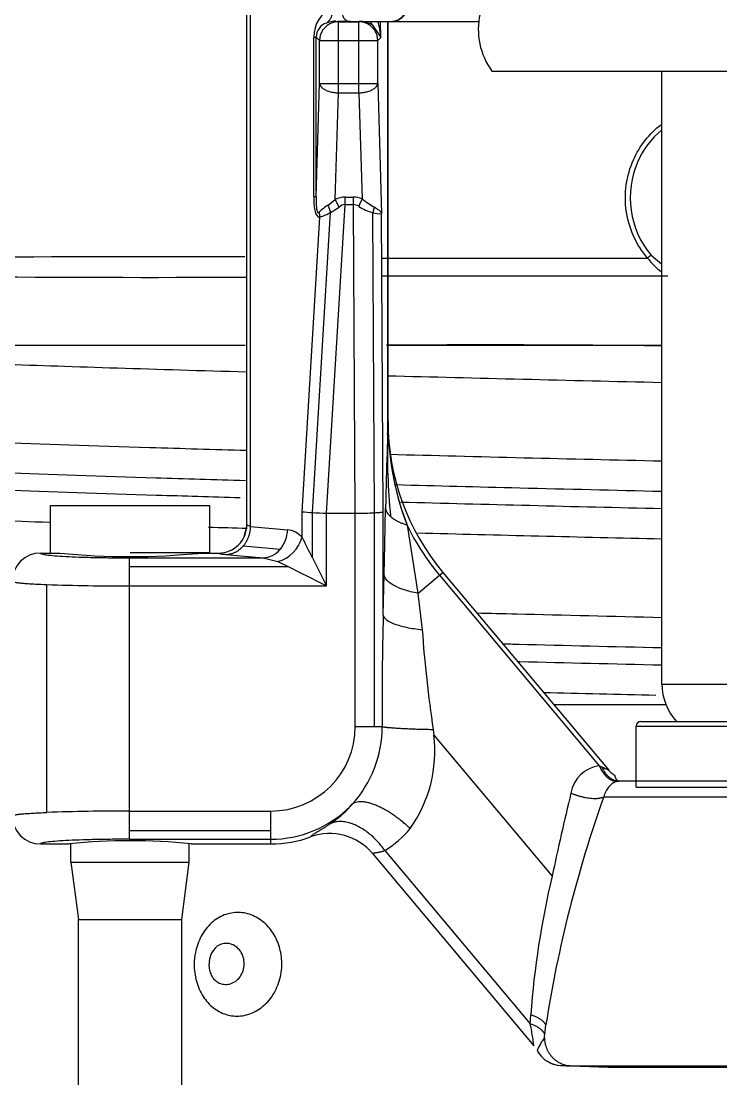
# Model space of a CAD drawing. Header units: centimetres. Extents: x 394264 to 551709, y 50011 to 59011.
# Drawn here: x 545195.18 to 545226.9, y 51664 to 51711.94 of the extents above; entities that cross this region are included whole.
import ezdxf

# ---------------------------------------------------------------- set-up
doc = ezdxf.new("R2010")
doc.units = ezdxf.units.CM
doc.layers.add('0-KRCN-YNG-DETAY-ÇERÇEVE', color=71, linetype='Continuous', lineweight=40)
doc.layers.add('T-DETAY', color=9, linetype='Continuous', lineweight=30)

# ---------------------------------------------------------------- blocks, each defined once
blk = doc.blocks.new('G$C7454597B')
at = {"layer": 'T-DETAY'}
for p, q in [((297.614, -810.168, 69118.556), (297.614, -796.102, 69118.556)), ((297.699, -810.202, 69118.556), (297.699, -796.102, 69118.556)), ((299.672, -798.753, 69118.556), (299.688, -798.768, 69118.556)), ((299.688, -799.193, 69118.556), (299.688, -798.768, 69118.556)), ((299.688, -798.768, 69118.556), (300.156, -798.768, 69118.556)), ((299.932, -798.758, 69118.556), (300.895, -798.758, 69118.556)), ((300.156, -798.768, 69118.556), (300.167, -798.758, 69118.556)), ((300.156, -799.193, 69118.556), (300.156, -798.768, 69118.556)), ((300.463, -798.847, 69118.556), (300.648, -799.126, 69118.556)), ((300.648, -799.126, 69118.556), (300.646, -798.758, 69118.556)), ((300.812, -807.828, 69118.556), (300.812, -798.758, 69118.556)), ((300.813, -807.828, 69118.556), (300.813, -798.758, 69118.556)), ((300.814, -807.828, 69118.556), (300.814, -798.758, 69118.556)), ((300.815, -807.828, 69118.556), (300.815, -798.758, 69118.556)), ((300.895, -798.758, 69118.556), (300.911, -798.758, 69118.556)), ((300.911, -798.758, 69118.556), (302.872, -798.758, 69118.556)), ((299.129, -802.73, 69118.556), (299.129, -799.116, 69118.556)), ((299.129, -799.116, 69118.556), (299.185, -799.116, 69118.556)), ((299.185, -802.73, 69118.556), (299.185, -799.116, 69118.556)), ((299.185, -799.116, 69118.556), (299.263, -799.193, 69118.556)), ((299.263, -799.193, 69118.556), (299.688, -799.193, 69118.556)), ((299.263, -800.164, 69118.556), (299.263, -799.193, 69118.556)), ((299.688, -800.164, 69118.556), (299.688, -799.193, 69118.556)), ((299.688, -799.193, 69118.556), (300.156, -799.193, 69118.556)), ((300.156, -799.193, 69118.556), (300.581, -799.193, 69118.556)), ((300.156, -800.164, 69118.556), (300.156, -799.193, 69118.556)), ((300.581, -799.193, 69118.556), (300.648, -799.126, 69118.556)), ((300.581, -800.164, 69118.556), (300.581, -799.193, 69118.556)), ((303.169, -799.885, 69118.556), (313.346, -799.885, 69118.556)), ((307.023, -813.777, 69118.556), (307.023, -799.885, 69118.556)), ((299.185, -802.73, 69118.556), (299.263, -800.164, 69118.556)), ((299.263, -800.164, 69118.556), (299.688, -800.164, 69118.556)), ((299.688, -800.377, 69118.556), (299.688, -800.164, 69118.556)), ((299.688, -800.164, 69118.556), (300.156, -800.164, 69118.556)), ((300.156, -800.377, 69118.556), (300.156, -800.164, 69118.556)), ((300.156, -800.164, 69118.556), (300.581, -800.164, 69118.556)), ((300.581, -800.164, 69118.556), (300.67, -803.114, 69118.556)), ((299.614, -802.793, 69118.556), (299.688, -800.377, 69118.556)), ((299.688, -800.377, 69118.556), (300.156, -800.377, 69118.556)), ((300.156, -800.377, 69118.556), (300.229, -802.78, 69118.556)), ((299.129, -802.73, 69118.556), (299.185, -802.73, 69118.556)), ((299.42, -809.904, 69118.556), (299.845, -802.909, 69118.556)), ((299.455, -802.921, 69118.556), (299.614, -802.793, 69118.556)), ((299.844, -802.909, 69118.556), (299.844, -802.741, 69118.556)), ((299.844, -802.741, 69118.556), (300.032, -802.741, 69118.556)), ((299.844, -802.909, 69118.556), (300.032, -802.909, 69118.556)), ((300.032, -802.909, 69118.556), (300.032, -802.741, 69118.556)), ((300.07, -809.904, 69118.556), (300.032, -802.909, 69118.556)), ((299.1, -809.89, 69118.556), (299.513, -803.09, 69118.556)), ((299.512, -803.089, 69118.556), (299.705, -802.967, 69118.556)), ((300.509, -809.893, 69118.556), (300.472, -803.094, 69118.556)), ((300.707, -809.87, 69118.556), (300.67, -803.114, 69118.556)), ((298.866, -809.87, 69118.556), (299.271, -803.192, 69118.556)), ((300.663, -804.123, 69118.556), (306.696, -804.123, 69118.556)), ((306.777, -804.058, 69118.556), (307.023, -804.258, 69118.556)), ((285.527, -806.098, 69118.556), (297.578, -806.098, 69118.556)), ((300.78, -806.098, 69118.556), (307.023, -806.098, 69118.556)), ((300.812, -807.842, 69118.556), (300.812, -807.828, 69118.556)), ((300.812, -807.828, 69118.556), (300.813, -807.828, 69118.556)), ((300.813, -807.828, 69118.556), (300.814, -807.828, 69118.556)), ((300.814, -807.828, 69118.556), (300.815, -807.828, 69118.556)), ((300.815, -807.976, 69118.556), (300.814, -807.828, 69118.556)), ((300.814, -807.846, 69118.556), (300.814, -807.828, 69118.556)), ((293.16, -809.73, 69118.556), (296.775, -809.73, 69118.556)), ((293.16, -810.793, 69118.556), (293.16, -809.73, 69118.556)), ((296.775, -810.793, 69118.556), (296.775, -809.73, 69118.556)), ((298.866, -810.447, 69118.556), (298.866, -809.87, 69118.556)), ((299.099, -810.914, 69118.556), (299.099, -809.89, 69118.556)), ((300.509, -814.741, 69118.556), (300.509, -809.893, 69118.556)), ((300.707, -812.216, 69118.556), (300.707, -809.87, 69118.556)), ((300.739, -810.608, 69118.556), (300.757, -809.795, 69118.556)), ((299.418, -811.552, 69118.556), (299.418, -809.904, 69118.556)), ((299.419, -809.904, 69118.556), (300.07, -809.904, 69118.556)), ((300.07, -814.741, 69118.556), (300.07, -809.904, 69118.556)), ((297.555, -810.436, 69118.556), (297.619, -810.168, 69118.556)), ((297.557, -810.431, 69118.556), (297.619, -810.169, 69118.556)), ((297.699, -810.202, 69118.556), (298.536, -810.277, 69118.556)), ((301.247, -810.172, 69118.556), (301.491, -811.717, 69118.556)), ((300.724, -811.292, 69118.556), (300.739, -810.608, 69118.556)), ((292.936, -810.807, 69118.556), (293.372, -810.807, 69118.556)), ((294.967, -810.793, 69118.556), (296.775, -810.793, 69118.556)), ((296.562, -810.807, 69118.556), (296.976, -810.807, 69118.556)), ((297.147, -810.839, 69118.556), (297.983, -810.915, 69118.556)), ((297.532, -810.646, 69118.556), (298.369, -810.722, 69118.556)), ((294.956, -810.915, 69118.556), (297.983, -810.915, 69118.556)), ((294.956, -811.113, 69118.556), (294.956, -810.915, 69118.556)), ((297.983, -810.914, 69118.556), (298.313, -810.999, 69118.556)), ((299.099, -810.914, 69118.556), (299.418, -811.552, 69118.556)), ((294.956, -811.113, 69118.556), (298.54, -811.113, 69118.556)), ((294.956, -811.552, 69118.556), (294.956, -811.113, 69118.556)), ((300.707, -812.216, 69118.556), (300.724, -811.294, 69118.556)), ((301.493, -811.72, 69118.556), (301.981, -811.31, 69118.556)), ((301.981, -811.31, 69118.556), (302.059, -811.245, 69118.556)), ((301.981, -811.31, 69118.556), (305.604, -815.627, 69118.556)), ((302.059, -811.245, 69118.556), (305.82, -815.727, 69118.556)), ((293.076, -816.686, 69118.556), (293.076, -811.521, 69118.556)), ((294.956, -811.552, 69118.556), (299.418, -811.552, 69118.556)), ((294.956, -816.654, 69118.556), (294.956, -811.552, 69118.556)), ((301.492, -811.721, 69118.556), (301.59, -812.544, 69118.556)), ((307.023, -813.777, 69118.556), (309.493, -813.777, 69118.556)), ((304.573, -814.241, 69118.556), (307.114, -814.241, 69118.556)), ((306.546, -814.621, 69118.556), (309.97, -814.621, 69118.556)), ((300.07, -814.741, 69118.556), (300.509, -814.741, 69118.556)), ((300.509, -814.741, 69118.556), (300.685, -814.741, 69118.556)), ((301.839, -814.803, 69118.556), (301.853, -814.935, 69118.556)), ((306.44, -814.727, 69118.556), (310.076, -814.727, 69118.556)), ((306.44, -816.109, 69118.556), (306.44, -814.727, 69118.556)), ((301.853, -814.935, 69118.556), (304.534, -818.13, 69118.556)), ((305.604, -815.627, 69118.556), (305.66, -815.651, 69118.556)), ((306.026, -815.979, 69118.556), (306.05, -815.975, 69118.556)), ((306.026, -815.979, 69118.556), (306.05, -815.975, 69118.556)), ((306.032, -815.972, 69118.556), (306.05, -815.975, 69118.556)), ((306.032, -815.972, 69118.556), (306.05, -815.975, 69118.556)), ((306.44, -816.109, 69118.556), (310.076, -816.109, 69118.556)), ((305.704, -816.334, 69118.556), (310.811, -816.334, 69118.556)), ((299.96, -816.545, 69118.556), (299.962, -816.546, 69118.556)), ((299.962, -816.546, 69118.556), (300.003, -816.501, 69118.556)), ((294.956, -817.094, 69118.556), (294.956, -816.654, 69118.556)), ((294.956, -816.654, 69118.556), (298.157, -816.654, 69118.556)), ((298.157, -817.094, 69118.556), (298.157, -816.654, 69118.556)), ((294.956, -817.292, 69118.556), (294.956, -817.094, 69118.556)), ((294.956, -817.094, 69118.556), (298.157, -817.094, 69118.556)), ((294.956, -817.292, 69118.556), (298.157, -817.292, 69118.556)), ((298.157, -817.292, 69118.556), (298.157, -817.094, 69118.556)), ((298.157, -817.399, 69118.556), (298.157, -817.292, 69118.556)), ((292.936, -817.399, 69118.556), (293.586, -817.399, 69118.556)), ((293.627, -817.811, 69118.556), (293.627, -817.388, 69118.556)), ((296.307, -817.811, 69118.556), (296.307, -817.399, 69118.556)), ((296.348, -817.399, 69118.556), (298.157, -817.399, 69118.556)), ((300.743, -817.546, 69118.556), (304.039, -821.474, 69118.556)), ((300.471, -817.623, 69118.556), (304.121, -821.974, 69118.556)), ((293.627, -817.811, 69118.556), (296.307, -817.811, 69118.556)), ((293.627, -817.811, 69118.556), (293.798, -819.108, 69118.556)), ((296.137, -819.108, 69118.556), (296.307, -817.811, 69118.556)), ((293.798, -819.108, 69118.556), (296.137, -819.108, 69118.556)), ((293.798, -834.398, 69118.556), (293.798, -819.108, 69118.556)), ((296.137, -834.398, 69118.556), (296.137, -819.108, 69118.556)), ((304.039, -821.474, 69118.556), (304.049, -821.271, 69118.556)), ((304.37, -821.719, 69118.556), (304.393, -821.501, 69118.556)), ((304.736, -822.42, 69118.556), (305.802, -822.457, 69118.556)), ((304.963, -822.425, 69118.556), (311.552, -822.425, 69118.556)), ((305.802, -822.457, 69118.556), (310.714, -822.457, 69118.556))]:
    blk.add_line(p, q, dxfattribs=at)
for centre, radius, start, end in [((299.877, -799.117, 69118.556), 0.748, 115.1392, 179.9184), ((304.456, -798.942, 69118.556), 1.595, 167.1612, 216.2369), ((299.52, -799.116, 69118.556), 0.335, 107.5015, 179.9207), ((299.656, -799.408, 69118.556), 0.656, 92.24, 111.105), ((300.112, -780.3, 69118.556), 18.458, 268.6346, 269.8547), ((300.007, -778.801, 69118.556), 19.957, 270.1671, 270.4576), ((300.174, -799.271, 69118.556), 0.514, 55.8125, 90.8665), ((299.496, -799.146, 69118.556), 1.152, 0.9934, 19.7562), ((300.255, -804.15, 69118.556), 1.467, 123.0534, 133.091), ((299.851, -803.306, 69118.556), 0.565, 90.697, 114.7645), ((299.865, -803.153, 69118.556), 0.245, 94.7801, 130.6499), ((300.028, -803.274, 69118.556), 0.534, 67.888, 89.6161), ((300.026, -803.12, 69118.556), 0.211, 53.8819, 88.4257), ((301.611, -801.033, 69118.556), 2.227, 231.6495, 240.121), ((298.458, -800.934, 69118.556), 2.4, 289.8088, 296.0734), ((300.718, -802.115, 69118.556), 1.01, 235.7627, 255.9519), ((300.623, -802.587, 69118.556), 0.529, 253.4804, 275.067), ((295.424, -1249.7, 69118.556), 445.608, 89.72414, 91.36471), ((308.039, -803.064, 69118.556), 1.71, 218.2439, 233.1405), ((295.439, -310.955, 69118.556), 493.604, 268.76862, 270.251), ((302.983, -1174.389, 69118.556), 368.298, 89.37179, 90.34273), ((285.922, -807.578, 69118.556), 14.893, 357.893, 358.984), ((306.131, -807.828, 69118.556), 5.316, 180, 220), ((307.327, -807.837, 69118.556), 6.513, 181.2266, 201.0082), ((462.587, -813.515, 69118.556), 161.872, 178.09186, 178.49131), ((315.717, -808.508, 69118.556), 14.917, 178.5316, 185.6261), ((307.336, -807.836, 69118.556), 6.522, 182.2792, 200.9889), ((462.587, -813.515, 69118.556), 161.872, 178.49131, 178.68313), ((299.329, -805.684, 69118.556), 4.212, 263.6843, 266.8777), ((299.734, -799.138, 69118.556), 10.771, 266.6215, 268.3231), ((300.059, -800.116, 69118.556), 9.788, 270.0688, 272.6406), ((296.976, -810.169, 69118.556), 0.638, 270.0245, 0.0932), ((297.828, -810.266, 69118.556), 0.708, 319.8357, 359.0393), ((298.47, -810.811, 69118.556), 0.537, 42.6652, 83.0205), ((306.131, -807.828, 69118.556), 5.418, 205.6334, 220), ((298.107, -810.241, 69118.556), 0.786, 285.1884, 344.8095), ((243.737, -838.307, 69118.556), 61.769, 26.32633, 26.81068), ((292.936, -811.446, 69118.556), 0.639, 90.0339, 180.0203), ((294.967, -795.048, 69118.556), 15.84, 264.2211, 275.7789), ((294.967, -795.048, 69118.556), 15.84, 274.9221, 275.7789), ((297.958, -810.38, 69118.556), 0.535, 272.7534, 320.2646), ((245.695, -916.452, 69118.556), 117.852, 63.35872, 63.48196), ((209.544, -990.207, 69118.556), 199.988, 63.29495, 63.57628), ((294.848, -761.077, 69118.556), 50.475, 267.9878, 270.1218), ((364.343, -814.055, 69118.556), 63.662, 178.34463, 180.61778), ((327.658, -810.811, 69118.556), 26.125, 183.8034, 188.7887), ((308.258, -813.777, 69118.556), 1.235, 180, 223.1185), ((306.546, -814.727, 69118.556), 0.106, 90, 180), ((298.157, -814.741, 69118.556), 1.913, 270, 0), ((298.036, -814.727, 69118.556), 2.648, 317.9545, 359.7018), ((298.848, -815.299, 69118.556), 3.027, 324.6291, 6.9075), ((305.7, -816.371, 69118.556), 0.75, 97.3816, 170.3082), ((324.105, -777.064, 69118.556), 42.769, 244.4508, 244.6883), ((306.214, -815.399, 69118.556), 0.514, 213.8008, 240.8541), ((308.162, -4334.28, 69118.556), 3518.306, 90.028245, 90.034398), ((332.477, -825.877, 69118.556), 28.423, 160.382, 171.1427), ((379.75, -834.178, 69118.556), 76.909, 166.51592, 167.956), ((298.157, -814.741, 69118.556), 2.551, 270, 315), ((297.901, -814.627, 69118.556), 2.816, 304.5513, 317.0381), ((298.157, -814.741, 69118.556), 2.551, 315, 316.3679), ((292.936, -816.761, 69118.556), 0.639, 179.9801, 269.9686), ((294.84, -866.625, 69118.556), 49.971, 89.8674, 92.023), ((299.526, -815.554, 69118.556), 2.335, 301.4148, 320.085), ((294.967, -830.264, 69118.556), 12.939, 83.8721, 96.1279), ((298.157, -814.741, 69118.556), 2.658, 270, 289.8455), ((299.492, -818.441, 69118.556), 1.276, 39.9078, 109.8254), ((324.184, -822.771, 69118.556), 20.191, 166.7094, 175.739), ((297.259, -820.099, 69118.556), 0.499, 130.634, 182.7622), ((298.219, -822.693, 69118.556), 5.946, 6.9465, 11.8282), ((305.287, -822.505, 69118.556), 1.17, 142.2242, 158.8643), ((298.685, -821.106, 69118.556), 5.717, 353.1448, 353.847), ((304.758, -821.782, 69118.556), 0.638, 208.1382, 268), ((304.722, -821.929, 69118.556), 0.487, 234.1495, 252.4084), ((305.053, -813.623, 69118.556), 8.803, 267.9351, 269.4185)]:
    blk.add_arc(centre, radius, start, end, dxfattribs=at)
for points, weights in [([(299.933, -798.098, 69118.556), (299.744, -798.098, 69118.556), (299.744, -798.428, 69118.556), (299.744, -798.757, 69118.556), (299.932, -798.758, 69118.556)], [1, 0.707351606778, 1, 0.707351606778, 1]), ([(300.895, -798.758, 69118.556), (301.225, -798.757, 69118.556), (301.224, -798.428, 69118.556), (301.224, -798.098, 69118.556), (300.895, -798.098, 69118.556)], [1, 0.707351660179, 1, 0.707351660179, 1]), ([(300.911, -798.758, 69118.556), (301.24, -798.758, 69118.556), (301.24, -798.428, 69118.556), (301.24, -798.098, 69118.556), (300.911, -798.098, 69118.556)], [1, 0.707107057298, 1, 0.707107057298, 1]), ([(310.466, -815.975, 69118.556), (309.989, -815.975, 69118.556), (308.258, -815.975, 69118.556), (306.527, -815.975, 69118.556), (306.05, -815.975, 69118.556)], [1, 0.798549850762, 1, 0.798549850774, 1])]:
    blk.add_rational_spline(points, weights, degree=2, knots=[0, 0, 0, 0.5, 0.5, 1, 1, 1], dxfattribs=at)
for points, weights in [([(299.42, -798.796, 69118.556), (299.588, -798.677, 69118.556), (299.559, -798.439, 69118.556)], [1, 0.866462864522, 1]), ([(299.688, -798.768, 69118.556), (299.264, -798.77, 69118.556), (299.263, -799.193, 69118.556)], [1, 0.708074520201, 1]), ([(300.581, -799.193, 69118.556), (300.58, -798.77, 69118.556), (300.156, -798.768, 69118.556)], [1, 0.708074520201, 1]), ([(300.416, -798.76, 69118.556), (300.43, -798.812, 69118.556), (300.463, -798.847, 69118.556)], [1, 0.984725122548, 1]), ([(299.263, -800.164, 69118.556), (299.281, -800.368, 69118.556), (299.688, -800.377, 69118.556)], [1, 0.722953756349, 1]), ([(300.156, -800.377, 69118.556), (300.563, -800.368, 69118.556), (300.581, -800.164, 69118.556)], [1, 0.722953756349, 1]), ([(299.512, -803.089, 69118.556), (299.492, -803, 69118.556), (299.455, -802.921, 69118.556)], [1, 0.977417604585, 1]), ([(299.705, -802.967, 69118.556), (299.662, -802.872, 69118.556), (299.614, -802.793, 69118.556)], [1, 0.971435199228, 1]), ([(300.229, -802.78, 69118.556), (300.187, -802.858, 69118.556), (300.15, -802.949, 69118.556)], [1, 0.973986842081, 1]), ([(299.271, -803.192, 69118.556), (299.268, -803.134, 69118.556), (299.253, -803.079, 69118.556)], [1, 0.990949351841, 1]), ([(300.501, -802.964, 69118.556), (300.48, -803.027, 69118.556), (300.473, -803.094, 69118.556)], [1, 0.987606718445, 1]), ([(306.777, -804.058, 69118.556), (306.753, -804.074, 69118.556), (306.696, -804.123, 69118.556)], [1, 0.81497904936, 1]), ([(300.81, -807.94, 69118.556), (300.812, -807.958, 69118.556), (300.815, -807.976, 69118.556)], [1, 0.999581356377, 1]), ([(300.812, -807.842, 69118.556), (300.813, -807.844, 69118.556), (300.814, -807.846, 69118.556)], [1, 0.999926065986, 1]), ([(300.757, -809.795, 69118.556), (300.769, -809.886, 69118.556), (300.862, -809.971, 69118.556)], [1, 0.983680887193, 1]), ([(300.862, -809.971, 69118.556), (300.991, -810.089, 69118.556), (301.247, -810.172, 69118.556)], [1, 0.969138966363, 1]), ([(297.532, -810.646, 69118.556), (297.693, -810.461, 69118.556), (297.699, -810.202, 69118.556)], [1, 0.926411265662, 1]), ([(292.936, -810.807, 69118.556), (292.902, -810.915, 69118.556), (294.956, -810.915, 69118.556)], [1, 0.701239208108, 1]), ([(296.976, -810.807, 69118.556), (296.985, -810.824, 69118.556), (297.147, -810.839, 69118.556)], [1, 0.969229805184, 1]), ([(297.147, -810.839, 69118.556), (297.372, -810.832, 69118.556), (297.532, -810.646, 69118.556)], [1, 0.926326414501, 1]), ([(300.685, -814.741, 69118.556), (300.93, -814.788, 69118.556), (301.839, -814.803, 69118.556)], [1, 0.8139284329, 1]), ([(305.604, -815.627, 69118.556), (305.761, -816.002, 69118.556), (306.026, -815.979, 69118.556)], [1, 0.834184827985, 1]), ([(305.66, -815.651, 69118.556), (305.79, -815.953, 69118.556), (306.032, -815.972, 69118.556)], [1, 0.877750178804, 1]), ([(304.961, -816.245, 69118.556), (305.437, -816.45, 69118.556), (305.704, -816.334, 69118.556)], [1, 0.76797522018, 1]), ([(300.743, -817.546, 69118.556), (300.09, -816.641, 69118.556), (299.498, -816.946, 69118.556)], [1, 0.752299841119, 1]), ([(294.956, -817.292, 69118.556), (292.902, -817.292, 69118.556), (292.936, -817.399, 69118.556)], [1, 0.701239223901, 1]), ([(304.393, -821.501, 69118.556), (304.326, -821.359, 69118.556), (304.049, -821.271, 69118.556)], [1, 0.899955474482, 1]), ([(304.37, -821.719, 69118.556), (304.31, -821.568, 69118.556), (304.039, -821.474, 69118.556)], [1, 0.900829402058, 1]), ([(304.362, -821.788, 69118.556), (304.362, -822.404, 69118.556), (304.963, -822.425, 69118.556)], [1, 0.719709128524, 1])]:
    blk.add_rational_spline(points, weights, degree=2, dxfattribs=at)
for points, knots in [([(306.696, -804.123, 69118.556), (306.437, -803.819, 69118.556), (306.272, -803.446, 69118.556), (306.161, -802.665, 69118.556), (306.218, -802.255, 69118.556), (306.519, -801.581, 69118.556), (306.737, -801.303, 69118.556), (307.011, -801.092, 69118.556)], [0, 0, 0, 0, 0.125, 0.125, 0.25, 0.25, 0.3589997, 0.3589997, 0.3589997, 0.3589997]), ([(307.012, -801.224, 69118.556), (306.783, -801.417, 69118.556), (306.598, -801.663, 69118.556), (306.17, -802.626, 69118.556), (306.286, -803.479, 69118.556), (306.777, -804.058, 69118.556)], [0.6503486, 0.6503486, 0.6503486, 0.6503486, 0.75, 0.75, 1, 1, 1, 1]), ([(299.129, -802.73, 69118.556), (299.129, -802.834, 69118.556), (299.133, -802.942, 69118.556), (299.161, -803.078, 69118.556), (299.173, -803.116, 69118.556), (299.199, -803.162, 69118.556), (299.211, -803.175, 69118.556), (299.239, -803.192, 69118.556), (299.255, -803.194, 69118.556), (299.271, -803.192, 69118.556)], [0, 0, 0, 0, 0.507379, 0.507379, 0.717605, 0.717605, 0.847004, 0.847004, 1, 1, 1, 1]), ([(299.185, -802.73, 69118.556), (299.185, -802.774, 69118.556), (299.184, -802.84, 69118.556), (299.188, -802.927, 69118.556), (299.192, -802.981, 69118.556), (299.198, -803.022, 69118.556), (299.206, -803.056, 69118.556), (299.218, -803.085, 69118.556), (299.237, -803.094, 69118.556), (299.247, -803.084, 69118.556), (299.253, -803.079, 69118.556)], [0, 0, 0, 0, 0.30853, 0.459609, 0.588252, 0.67472, 0.744167, 0.824842, 0.900814, 1, 1, 1, 1]), ([(300.501, -802.964, 69118.556), (300.517, -802.974, 69118.556), (300.549, -802.994, 69118.556), (300.588, -803.02, 69118.556), (300.624, -803.047, 69118.556), (300.657, -803.079, 69118.556), (300.665, -803.101, 69118.556), (300.67, -803.114, 69118.556)], [0, 0, 0, 0, 0.164707, 0.33076, 0.498163, 0.708639, 1, 1, 1, 1]), ([(307.159, -804.531, 69118.556), (306.612, -804.531, 69118.556), (306.064, -804.531, 69118.556), (304.967, -804.531, 69118.556), (304.42, -804.531, 69118.556), (303.338, -804.531, 69118.556), (302.801, -804.531, 69118.556), (301.736, -804.531, 69118.556), (301.207, -804.531, 69118.556), (300.685, -804.531, 69118.556)], [0, 0, 0, 0, 0.25, 0.25, 0.5, 0.5, 0.75, 0.75, 1, 1, 1, 1]), ([(297.6, -806.707, 69118.556), (295.572, -806.648, 69118.556), (293.683, -806.589, 69118.556), (289.92, -806.459, 69118.556), (288.18, -806.393, 69118.556), (286.387, -806.286, 69118.556), (285.935, -806.25, 69118.556), (285.312, -806.175, 69118.556), (285.141, -806.136, 69118.556), (285.12, -806.098, 69118.556)], [0.6555231, 0.6555231, 0.6555231, 0.6555231, 0.75, 0.75, 0.875, 0.875, 0.9375, 0.9375, 1, 1, 1, 1]), ([(285.117, -807.861, 69118.556), (285.117, -807.9, 69118.556), (285.264, -807.938, 69118.556), (285.852, -808.014, 69118.556), (286.295, -808.051, 69118.556), (288.045, -808.159, 69118.556), (289.737, -808.224, 69118.556), (292.966, -808.336, 69118.556), (294.154, -808.375, 69118.556), (296.122, -808.435, 69118.556), (296.854, -808.457, 69118.556), (297.607, -808.479, 69118.556)], [0, 0, 0, 0, 0.0625, 0.0625, 0.125, 0.125, 0.25, 0.25, 0.3125, 0.3125, 0.3477577, 0.3477577, 0.3477577, 0.3477577]), ([(297.581, -809.168, 69118.556), (296.884, -809.148, 69118.556), (296.207, -809.128, 69118.556), (294.315, -809.069, 69118.556), (293.145, -809.03, 69118.556), (291.021, -808.955, 69118.556), (290.061, -808.919, 69118.556), (288.409, -808.85, 69118.556), (287.708, -808.817, 69118.556), (286.562, -808.745, 69118.556), (286.125, -808.708, 69118.556), (285.546, -808.633, 69118.556), (285.398, -808.594, 69118.556), (285.398, -808.555, 69118.556)], [0.6543942, 0.6543942, 0.6543942, 0.6543942, 0.6875, 0.6875, 0.75, 0.75, 0.8125, 0.8125, 0.875, 0.875, 0.9375, 0.9375, 1, 1, 1, 1]), ([(285.398, -808.939, 69118.556), (285.398, -808.978, 69118.556), (285.542, -809.016, 69118.556), (286.124, -809.092, 69118.556), (286.562, -809.129, 69118.556), (287.716, -809.201, 69118.556), (288.421, -809.234, 69118.556), (290.072, -809.303, 69118.556), (291.027, -809.34, 69118.556), (293.153, -809.415, 69118.556), (294.327, -809.453, 69118.556), (296.183, -809.511, 69118.556), (296.815, -809.53, 69118.556), (297.464, -809.549, 69118.556)], [0, 0, 0, 0, 0.0625, 0.0625, 0.125, 0.125, 0.1875, 0.1875, 0.25, 0.25, 0.3125, 0.3125, 0.3434836, 0.3434836, 0.3434836, 0.3434836]), ([(307.021, -809.413, 69118.556), (305.945, -809.388, 69118.556), (304.871, -809.363, 69118.556), (302.85, -809.312, 69118.556), (301.911, -809.288, 69118.556), (300.992, -809.264, 69118.556)], [0.51716028, 0.51716028, 0.51716028, 0.51716028, 0.5625, 0.5625, 0.60276229, 0.60276229, 0.60276229, 0.60276229]), ([(293.139, -810.114, 69118.556), (292.712, -810.1, 69118.556), (292.299, -810.085, 69118.556), (290.824, -810.034, 69118.556), (289.851, -809.997, 69118.556), (288.174, -809.928, 69118.556), (287.465, -809.896, 69118.556), (285.724, -809.789, 69118.556), (285.117, -809.71, 69118.556), (285.117, -809.634, 69118.556)], [0.7268217, 0.7268217, 0.7268217, 0.7268217, 0.75, 0.75, 0.8125, 0.8125, 0.875, 0.875, 1, 1, 1, 1]), ([(300.509, -809.893, 69118.556), (300.527, -809.892, 69118.556), (300.563, -809.89, 69118.556), (300.611, -809.887, 69118.556), (300.654, -809.883, 69118.556), (300.693, -809.877, 69118.556), (300.702, -809.873, 69118.556), (300.707, -809.87, 69118.556)], [0, 0, 0, 0, 0.154651, 0.321644, 0.500689, 0.710134, 1, 1, 1, 1]), ([(301.492, -811.719, 69118.556), (301.377, -811.696, 69118.556), (301.271, -811.67, 69118.556), (301.088, -811.61, 69118.556), (301.011, -811.576, 69118.556), (300.887, -811.508, 69118.556), (300.834, -811.469, 69118.556), (300.755, -811.384, 69118.556), (300.73, -811.339, 69118.556), (300.724, -811.294, 69118.556)], [0, 0, 0, 0, 0.25, 0.25, 0.5, 0.5, 0.75, 0.75, 1, 1, 1, 1]), ([(292.334, -811.463, 69118.556), (292.334, -811.463, 69118.556), (292.343, -811.465, 69118.556), (292.363, -811.47, 69118.556), (292.401, -811.475, 69118.556), (292.445, -811.481, 69118.556), (292.498, -811.486, 69118.556), (292.566, -811.492, 69118.556), (292.668, -811.5, 69118.556), (292.831, -811.51, 69118.556), (292.987, -811.517, 69118.556), (293.076, -811.521, 69118.556)], [0.2105356, 0.2105356, 0.2105356, 0.2105356, 0.2154644, 0.2873099, 0.3584825, 0.4295217, 0.4966275, 0.571438, 0.6690108, 0.811857, 1, 1, 1, 1]), ([(300.707, -812.216, 69118.556), (300.714, -812.253, 69118.556), (300.743, -812.29, 69118.556), (300.836, -812.358, 69118.556), (300.898, -812.389, 69118.556), (301.042, -812.442, 69118.556), (301.13, -812.467, 69118.556), (301.34, -812.512, 69118.556), (301.46, -812.531, 69118.556), (301.59, -812.544, 69118.556)], [0, 0, 0, 0, 0.25, 0.25, 0.5, 0.5, 0.75, 0.75, 1, 1, 1, 1]), ([(302.819, -812.163, 69118.556), (303.122, -812.171, 69118.556), (303.427, -812.178, 69118.556), (304.812, -812.212, 69118.556), (305.913, -812.238, 69118.556), (307.022, -812.264, 69118.556)], [0.42453749, 0.42453749, 0.42453749, 0.42453749, 0.4375, 0.4375, 0.48319262, 0.48319262, 0.48319262, 0.48319262]), ([(307.019, -812.957, 69118.556), (305.927, -812.932, 69118.556), (304.84, -812.906, 69118.556), (303.654, -812.877, 69118.556), (303.53, -812.873, 69118.556), (303.407, -812.87, 69118.556)], [0.51705814, 0.51705814, 0.51705814, 0.51705814, 0.5625, 0.5625, 0.56779623, 0.56779623, 0.56779623, 0.56779623]), ([(303.741, -813.263, 69118.556), (303.761, -813.263, 69118.556), (303.782, -813.264, 69118.556), (304.858, -813.291, 69118.556), (305.937, -813.316, 69118.556), (307.022, -813.342, 69118.556)], [0.43662264, 0.43662264, 0.43662264, 0.43662264, 0.4375, 0.4375, 0.48274148, 0.48274148, 0.48274148, 0.48274148]), ([(306.032, -815.972, 69118.556), (306.026, -815.969, 69118.556), (306.014, -815.965, 69118.556), (306.002, -815.951, 69118.556), (305.988, -815.934, 69118.556), (305.979, -815.917, 69118.556), (305.979, -815.904, 69118.556), (305.971, -815.889, 69118.556), (305.966, -815.876, 69118.556), (305.964, -815.866, 69118.556), (305.962, -815.858, 69118.556), (305.961, -815.853, 69118.556), (305.961, -815.853, 69118.556), (305.961, -815.852, 69118.556)], [0, 0, 0, 0, 0.136098, 0.257377, 0.372398, 0.475146, 0.562146, 0.647549, 0.725708, 0.797591, 0.867008, 0.93328, 1, 1, 1, 1]), ([(305.814, -816.111, 69118.556), (305.79, -816.139, 69118.556), (305.745, -816.205, 69118.556), (305.718, -816.291, 69118.556), (305.704, -816.334, 69118.556)], [0.5588815, 0.5588815, 0.5588815, 0.5588815, 0.7738815, 1, 1, 1, 1]), ([(306.026, -815.979, 69118.556), (306.01, -815.982, 69118.556), (305.98, -815.99, 69118.556), (305.935, -816.01, 69118.556), (305.891, -816.036, 69118.556), (305.851, -816.07, 69118.556), (305.826, -816.096, 69118.556), (305.814, -816.111, 69118.556)], [0, 0, 0, 0, 0.1135652, 0.2267378, 0.339032, 0.4499256, 0.5588815, 0.5588815, 0.5588815, 0.5588815]), ([(301.317, -817.052, 69118.556), (301.291, -817.028, 69118.556), (301.238, -816.979, 69118.556), (301.155, -816.907, 69118.556), (301.068, -816.838, 69118.556), (300.977, -816.771, 69118.556), (300.885, -816.707, 69118.556), (300.791, -816.649, 69118.556), (300.698, -816.597, 69118.556), (300.606, -816.551, 69118.556), (300.515, -816.513, 69118.556), (300.427, -816.481, 69118.556), (300.341, -816.458, 69118.556), (300.258, -816.445, 69118.556), (300.181, -816.441, 69118.556), (300.112, -816.449, 69118.556), (300.051, -816.468, 69118.556), (300.019, -816.49, 69118.556), (300.003, -816.501, 69118.556)], [0, 0, 0, 0, 0.053118, 0.107986, 0.164438, 0.22227, 0.281247, 0.341106, 0.401559, 0.462306, 0.523184, 0.585947, 0.651026, 0.718162, 0.787031, 0.857251, 0.928395, 1, 1, 1, 1]), ([(292.334, -816.743, 69118.556), (292.34, -816.742, 69118.556), (292.354, -816.739, 69118.556), (292.379, -816.734, 69118.556), (292.408, -816.73, 69118.556), (292.438, -816.726, 69118.556), (292.468, -816.723, 69118.556), (292.524, -816.717, 69118.556), (292.615, -816.71, 69118.556), (292.756, -816.701, 69118.556), (292.908, -816.693, 69118.556), (293.021, -816.688, 69118.556), (293.076, -816.686, 69118.556)], [0.2117856, 0.2117856, 0.2117856, 0.2117856, 0.2635516, 0.3190904, 0.3704691, 0.4177116, 0.4608539, 0.4999406, 0.6353542, 0.7639567, 0.8855264, 1, 1, 1, 1]), ([(299.498, -816.946, 69118.556), (299.489, -816.952, 69118.556), (299.471, -816.965, 69118.556), (299.445, -816.983, 69118.556), (299.423, -816.997, 69118.556), (299.407, -817.007, 69118.556), (299.391, -817.018, 69118.556), (299.371, -817.031, 69118.556), (299.348, -817.045, 69118.556), (299.326, -817.059, 69118.556), (299.297, -817.076, 69118.556), (299.264, -817.097, 69118.556), (299.228, -817.118, 69118.556), (299.2, -817.135, 69118.556), (299.18, -817.147, 69118.556), (299.161, -817.159, 69118.556), (299.14, -817.172, 69118.556), (299.118, -817.186, 69118.556), (299.099, -817.199, 69118.556), (299.079, -817.214, 69118.556), (299.066, -817.227, 69118.556), (299.059, -817.236, 69118.556), (299.059, -817.24, 69118.556), (299.059, -817.241, 69118.556)], [0, 0, 0, 0, 0.031217, 0.062448, 0.0937, 0.109333, 0.124972, 0.15626, 0.187562, 0.218868, 0.250168, 0.312707, 0.375188, 0.43765, 0.473345, 0.50012, 0.562601, 0.625097, 0.687605, 0.750119, 0.87511, 0.953932, 1, 1, 1, 1]), ([(300.47, -817.623, 69118.556), (300.469, -817.621, 69118.556), (300.467, -817.618, 69118.556), (300.469, -817.614, 69118.556), (300.474, -817.611, 69118.556), (300.481, -817.607, 69118.556), (300.494, -817.603, 69118.556), (300.509, -817.6, 69118.556), (300.525, -817.597, 69118.556), (300.545, -817.594, 69118.556), (300.566, -817.591, 69118.556), (300.588, -817.587, 69118.556), (300.612, -817.583, 69118.556), (300.637, -817.577, 69118.556), (300.663, -817.571, 69118.556), (300.69, -817.564, 69118.556), (300.716, -817.556, 69118.556), (300.734, -817.549, 69118.556), (300.743, -817.546, 69118.556)], [0, 0, 0, 0, 0.077168, 0.135247, 0.179435, 0.264809, 0.328501, 0.391786, 0.454798, 0.517581, 0.580116, 0.642326, 0.704091, 0.765246, 0.825597, 0.884958, 0.943149, 1, 1, 1, 1]), ([(296.449, -819.858, 69118.556), (296.474, -819.729, 69118.556), (296.519, -819.603, 69118.556), (296.579, -819.49, 69118.556), (296.64, -819.378, 69118.556), (296.717, -819.277, 69118.556), (296.807, -819.194, 69118.556), (296.894, -819.114, 69118.556), (296.996, -819.05, 69118.556), (297.102, -819.008, 69118.556), (297.206, -818.968, 69118.556), (297.318, -818.949, 69118.556), (297.428, -818.951, 69118.556), (297.537, -818.954, 69118.556), (297.647, -818.978, 69118.556), (297.749, -819.022, 69118.556), (297.852, -819.066, 69118.556), (297.949, -819.13, 69118.556), (298.034, -819.21, 69118.556), (298.12, -819.291, 69118.556), (298.195, -819.39, 69118.556), (298.254, -819.498, 69118.556), (298.313, -819.609, 69118.556), (298.357, -819.733, 69118.556), (298.382, -819.86, 69118.556), (298.407, -819.99, 69118.556), (298.413, -820.127, 69118.556), (298.399, -820.259, 69118.556), (298.385, -820.393, 69118.556), (298.349, -820.526, 69118.556), (298.296, -820.647, 69118.556), (298.244, -820.768, 69118.556), (298.172, -820.88, 69118.556), (298.086, -820.974, 69118.556), (298.003, -821.066, 69118.556), (297.904, -821.143, 69118.556), (297.799, -821.198, 69118.556), (297.696, -821.251, 69118.556), (297.584, -821.285, 69118.556), (297.473, -821.296, 69118.556), (297.364, -821.307, 69118.556), (297.253, -821.296, 69118.556), (297.149, -821.265, 69118.556), (297.045, -821.234, 69118.556), (296.945, -821.181, 69118.556), (296.857, -821.112, 69118.556), (296.767, -821.043, 69118.556), (296.688, -820.954, 69118.556), (296.623, -820.854, 69118.556), (296.557, -820.752, 69118.556), (296.505, -820.634, 69118.556), (296.471, -820.512, 69118.556), (296.437, -820.387, 69118.556), (296.419, -820.252, 69118.556), (296.421, -820.12, 69118.556), (296.422, -820.032, 69118.556), (296.431, -819.943, 69118.556), (296.449, -819.858, 69118.556)], [0, 0, 0, 0, 0.054764, 0.054764, 0.054764, 0.109589, 0.109589, 0.109589, 0.16355, 0.16355, 0.16355, 0.216155, 0.216155, 0.216155, 0.267903, 0.267903, 0.267903, 0.31966, 0.31966, 0.31966, 0.372254, 0.372254, 0.372254, 0.426143, 0.426143, 0.426143, 0.481248, 0.481248, 0.481248, 0.536972, 0.536972, 0.536972, 0.592428, 0.592428, 0.592428, 0.646818, 0.646818, 0.646818, 0.69982, 0.69982, 0.69982, 0.751756, 0.751756, 0.751756, 0.803415, 0.803415, 0.803415, 0.855673, 0.855673, 0.855673, 0.909129, 0.909129, 0.909129, 0.963883, 0.963883, 0.963883, 1, 1, 1, 1]), ([(296.908, -820.5, 69118.556), (296.924, -820.513, 69118.556), (296.94, -820.524, 69118.556), (296.957, -820.534, 69118.556), (296.997, -820.558, 69118.556), (297.041, -820.573, 69118.556), (297.086, -820.58, 69118.556), (297.131, -820.586, 69118.556), (297.179, -820.584, 69118.556), (297.224, -820.573, 69118.556), (297.269, -820.562, 69118.556), (297.313, -820.541, 69118.556), (297.353, -820.514, 69118.556), (297.393, -820.486, 69118.556), (297.43, -820.45, 69118.556), (297.46, -820.409, 69118.556), (297.489, -820.369, 69118.556), (297.513, -820.322, 69118.556), (297.529, -820.272, 69118.556), (297.545, -820.223, 69118.556), (297.554, -820.171, 69118.556), (297.554, -820.119, 69118.556), (297.555, -820.067, 69118.556), (297.547, -820.014, 69118.556), (297.532, -819.965, 69118.556), (297.517, -819.917, 69118.556), (297.495, -819.87, 69118.556), (297.467, -819.829, 69118.556), (297.438, -819.789, 69118.556), (297.404, -819.753, 69118.556), (297.365, -819.725, 69118.556), (297.326, -819.697, 69118.556), (297.283, -819.676, 69118.556), (297.239, -819.664, 69118.556), (297.194, -819.652, 69118.556), (297.147, -819.649, 69118.556), (297.101, -819.654, 69118.556), (297.056, -819.66, 69118.556), (297.011, -819.675, 69118.556), (296.97, -819.697, 69118.556), (296.958, -819.704, 69118.556), (296.946, -819.711, 69118.556), (296.934, -819.719, 69118.556)], [0.189827, 0.189827, 0.189827, 0.189827, 0.2126371, 0.2126371, 0.2126371, 0.2665125, 0.2665125, 0.2665125, 0.3207124, 0.3207124, 0.3207124, 0.375018, 0.375018, 0.375018, 0.4291763, 0.4291763, 0.4291763, 0.4829763, 0.4829763, 0.4829763, 0.5363428, 0.5363428, 0.5363428, 0.5894041, 0.5894041, 0.5894041, 0.6424476, 0.6424476, 0.6424476, 0.6957665, 0.6957665, 0.6957665, 0.7495086, 0.7495086, 0.7495086, 0.8036258, 0.8036258, 0.8036258, 0.8579261, 0.8579261, 0.8579261, 0.8737818, 0.8737818, 0.8737818, 0.8737818]), ([(296.909, -820.497, 69118.556), (296.906, -820.496, 69118.556), (296.885, -820.488, 69118.556), (296.829, -820.414, 69118.556), (296.779, -820.294, 69118.556), (296.762, -820.189, 69118.556), (296.761, -820.136, 69118.556), (296.761, -820.123, 69118.556)], [0, 0, 0, 0, 0.063769, 0.416791, 0.683475, 0.937232, 1, 1, 1, 1])]:
    blk.add_open_spline(points, degree=3, knots=knots, dxfattribs=at)
for points in [[(307.019, -806.947, 69118.556), (304.9, -806.899, 69118.556), (302.807, -806.848, 69118.556), (300.814, -806.795, 69118.556)], [(300.85, -808.568, 69118.556), (302.838, -808.62, 69118.556), (304.932, -808.672, 69118.556), (307.019, -808.719, 69118.556)], [(301.105, -809.65, 69118.556), (303.017, -809.701, 69118.556), (305.021, -809.751, 69118.556), (307.019, -809.797, 69118.556)], [(297.62, -810.251, 69118.556), (297.324, -810.243, 69118.556), (297.032, -810.234, 69118.556), (296.744, -810.226, 69118.556)], [(297.699, -810.202, 69118.556), (297.644, -810.191, 69118.556), (297.614, -810.18, 69118.556), (297.614, -810.168, 69118.556)], [(307.022, -810.492, 69118.556), (305.155, -810.449, 69118.556), (303.294, -810.404, 69118.556), (301.492, -810.357, 69118.556)], [(306.889, -814.033, 69118.556), (306.032, -814.013, 69118.556), (305.178, -813.993, 69118.556), (304.336, -813.973, 69118.556)]]:
    blk.add_open_spline(points, degree=3, dxfattribs=at)
blk = doc.blocks.new('*U239')
at = {"layer": '0-KRCN-YNG-DETAY-ÇERÇEVE', "xscale": 2, "yscale": 2, "zscale": 2}
blk.add_blockref('G$C7454597B', (0, 0), dxfattribs=at)

msp = doc.modelspace()

# ---------------------------------------------------------------- block references
at = {"layer": '0-KRCN-YNG-DETAY-ÇERÇEVE'}
msp.add_blockref('*U239', (544610.181, 53309.443), dxfattribs=at)

doc.saveas('drawing.dxf')
